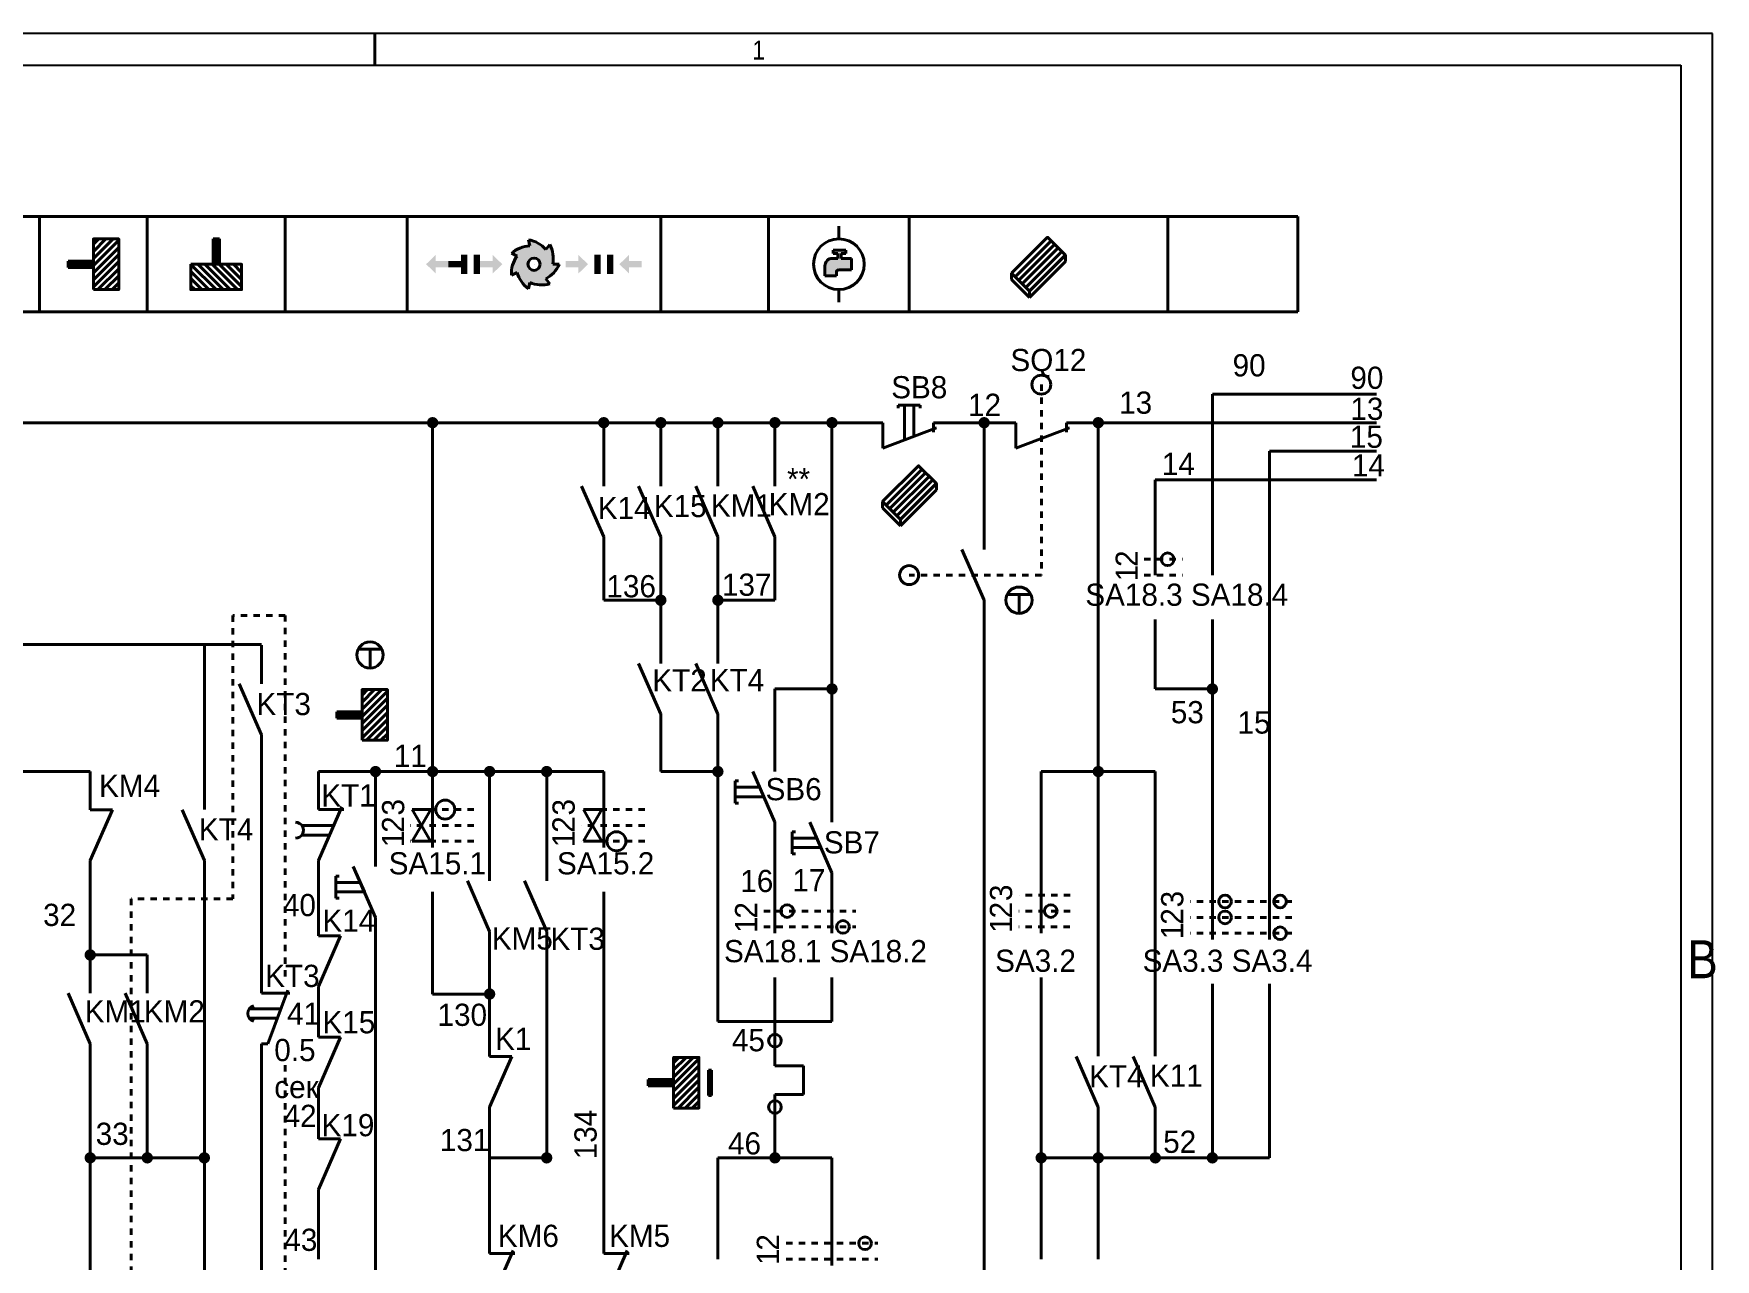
# Model space of a CAD drawing. Extents: x -8251 to 1289, y -86 to 2066.
# Drawn here: x 576.2 to 841.4, y 400.7 to 594 of the extents above; entities that cross this region are included whole.
import ezdxf

# ---------------------------------------------------------------- set-up
doc = ezdxf.new("R2010")
doc.units = 0
doc.linetypes.add('JIS_02_1.0', pattern=[2, 1, -1])
doc.layers.get('0').update_dxf_attribs({"linetype": 'CONTINUOUS', "lineweight": 40})
doc.layers.add('пунктир', color=4, linetype='JIS_02_1.0', lineweight=40)
doc.layers.add('Слой1', color=3, linetype='CONTINUOUS', lineweight=25)
doc.layers.add('РАМКА', color=7, linetype='CONTINUOUS')
doc.styles.get("Standard").update_dxf_attribs({"font": 'cad2win.shx', "height": 3.5})

# ---------------------------------------------------------------- blocks, each defined once
blk = doc.blocks.new('точка 1')
h = blk.add_hatch(color=256)
edge = h.paths.add_edge_path()
edge.add_arc((1197.56065667812, 573.1352004953301), 0.9, 0, 360)
blk = doc.blocks.new('Пила')
h = blk.add_hatch(color=256)
edge = h.paths.add_edge_path(flags=17)
edge.add_arc((494.3511161502673, 448.8028524964702), 0.9674708882245682, 0, 360)
edge = h.paths.add_edge_path()
edge.add_arc((495.5552096120228, 447.2916697226248), 4.783760255764959, 144.1773493807549, 182.5515782031616)
edge.add_line((490.7761922144123, 447.0787028285486), (491.6769090807793, 447.5131094659772))
edge.add_arc((496.2849175223894, 448.8032483352304), 4.785206380074778, 195.6410531593512, 233.9860473829083)
edge.add_line((493.4713011276573, 444.9326201067379), (493.6929741602497, 445.907741159029))
edge.add_arc((495.5598364525496, 450.3207962491475), 4.791683425147404, 247.0700962619123, 285.3084377893667)
edge.add_line((496.8249132061935, 445.6991287087221), (496.2016298098968, 446.4811247495693))
edge.add_arc((493.9196251875882, 450.6907025486079), 4.788328554140394, 298.4620422267776, 336.7801225045227)
edge.add_line((498.3200924949364, 448.8028524964702), (497.3200924949364, 448.8028524964706))
edge.add_arc((492.6045145296403, 449.6442555166602), 4.790055802302502, 349.8831526099592, 388.150318422627)
edge.add_line((496.8279683920728, 451.9041387129949), (496.203915229062, 451.1227568282955))
edge.add_arc((492.6057869926697, 447.9631210039026), 4.788509721020985, 41.2874416453598, 79.59623979025461)
edge.add_line((493.4705137703432, 452.67290581303), (493.6923851808653, 451.6978298789649))
edge.add_arc((493.9194728824406, 446.9177267094313), 4.785494241516985, 92.71989773915416, 131.0701490047999)
edge.add_line((490.7754866656566, 450.5255384844917), (491.6763812979498, 450.0915006272656))
for p, q in [((493.6923851808653, 451.6978298789649), (493.4705137703432, 452.67290581303)), ((496.203915229062, 451.1227568282955), (496.8279683920728, 451.9041387129949)), ((491.6763812979498, 450.0915006272656), (490.7754866656566, 450.5255384844917)), ((497.3200924949364, 448.8028524964706), (498.3200924949364, 448.8028524964702)), ((491.6769090807793, 447.5131094659772), (490.7761922144123, 447.0787028285486)), ((493.6929741602497, 445.907741159029), (493.4713011276573, 444.9326201067379)), ((496.2016298098968, 446.4811247495693), (496.8249132061935, 445.6991287087221))]:
    blk.add_line(p, q)
blk.add_circle((494.3511161502673, 448.8028524964702), 0.9674708882245682)
for centre, radius, start, end in [((493.9194728824406, 446.9177267094313), 4.785494241516985, 92.71989773915416, 131.0701490047999), ((492.6057869926697, 447.9631210039026), 4.788509721020985, 41.2874416453598, 79.59623979025461), ((492.6045145296403, 449.6442555166602), 4.790055802302502, 349.8831526099592, 28.15031842262698), ((495.5552096120228, 447.2916697226248), 4.783760255764959, 144.1773493807549, 182.5515782031616), ((493.9196251875882, 450.6907025486079), 4.788328554140394, 298.4620422267776, 336.7801225045227), ((496.2849175223894, 448.8032483352304), 4.785206380074778, 195.6410531593512, 233.9860473829083), ((495.5598364525496, 450.3207962491475), 4.791683425147404, 247.0700962619123, 285.3084377893667)]:
    blk.add_arc(centre, radius, start, end)

msp = doc.modelspace()

# ---------------------------------------------------------------- hatches: boundary and pattern name
h = msp.add_hatch()
h.set_pattern_fill('ANSI31', color=256, scale=0.25, angle=180, style=0)
h.set_pattern_definition([(225, (251.5099071480116, 108.8279763619901), (0.5612660075668219, -0.5612660075668222), [])])
h.paths.add_polyline_path([(585.5910487541005, 553.6308288584603), (585.5910487541005, 561.6308288584603), (589.5910487541005, 561.6308288584603), (589.5910487541005, 553.6308288584603)])
h = msp.add_hatch(color=256)
h.paths.add_polyline_path([(605.4664382561493, 557.6340150244068), (605.4664382561493, 561.6234913894335), (604.4714469598673, 561.6234913894335), (604.4714469598673, 557.6340150244068)])
edge = h.paths.add_edge_path()
edge.add_line((604.9674230041519, 557.6308288584603), (604.9674230041519, 561.6308288584603))
h = msp.add_hatch(color=256)
edge = h.paths.add_edge_path()
edge.add_line((702.271549706298, 559.826058420094), (704.268068498932, 559.8260584200941))
edge.add_line((704.268068498932, 559.8260584200941), (704.268068498932, 559.3299216700252))
edge.add_line((704.268068498932, 559.3299216700252), (703.5233452411214, 559.3299216700252))
edge.add_line((703.5233452411214, 559.3299216700252), (703.5233452411214, 558.5526372570499))
edge.add_line((703.5233452411214, 558.5526372570499), (705.1782663107081, 558.5526372570498))
edge.add_line((705.1782663107081, 558.5526372570498), (705.1782663107081, 556.7169207681943))
edge.add_line((705.1782663107081, 556.7169207681943), (703.1408339685597, 556.7169207681943))
edge.add_arc((703.1064726346924, 556.4056326176319), 0.3131788848976126, 83.70094520833996, 186.2990547918305)
edge.add_line((702.7951844841302, 556.3712712837637), (702.7951844841302, 555.7907918256644))
edge.add_line((702.7951844841302, 555.7907918256644), (700.9747763227263, 555.7907918256644))
edge.add_line((700.9747763227263, 555.7907918256644), (700.9747763227263, 557.3611728487916))
edge.add_arc((702.1662407309846, 557.3611728487916), 1.191464408258184, 90, 180.0000000000065, ccw=False)
edge.add_line((702.1662407309846, 558.55263725705), (703.0153992943963, 558.55263725705))
edge.add_line((703.0153992943963, 558.5526372570499), (703.0153992943963, 559.3299216700252))
edge.add_line((703.0153992943963, 559.3299216700252), (702.271549706298, 559.3299216700252))
edge.add_line((702.271549706298, 559.3299216700252), (702.271549706298, 559.826058420094))
edge = h.paths.add_edge_path(flags=17)
edge.add_line((705.1782663107081, 558.5526372570498), (705.1782663107081, 556.7169207681943))
h = msp.add_hatch()
h.set_pattern_fill('ANSI31', color=256, scale=0.25, style=0)
h.set_pattern_definition([(45, (342.5424645274975, 108.82797636199), (-0.561266007566822, 0.5612660075668221), [])])
h.paths.add_polyline_path([(730.4379733712885, 556.2166152960871), (736.094827620781, 561.8734695455795), (738.9232547455272, 559.0450424208333), (733.2664004960347, 553.388188171341)])
h = msp.add_hatch(color=256)
h.paths.add_polyline_path([(585.5872318216618, 557.1328597829478), (585.5872318216618, 558.1259883891612), (581.5945908694496, 558.1259883891612), (581.5945908694496, 557.1328597829477)])
edge = h.paths.add_edge_path()
edge.add_line((585.5910487541005, 557.6308288584603), (581.5910487541005, 557.6308288584603))
h = msp.add_hatch()
h.set_pattern_fill('ANSI31', color=256, scale=0.25, angle=90, style=0)
h.set_pattern_definition([(135, (334.6889856513764, 108.8279763619901), (-0.5612660075668221, -0.561266007566822), [])])
h.paths.add_polyline_path([(600.9674230041519, 557.6308288584603), (608.9674230041519, 557.6308288584603), (608.9674230041519, 553.6308288584603), (600.9674230041519, 553.6308288584603)])
for points in [[(641.5974808029453, 557.1308389455695), (639.5974808029453, 557.1308389455695), (639.5974808029453, 556.1675373095286), (638.0758187303184, 557.6308389455695), (639.5974808029453, 559.1054851331558), (639.5974808029453, 558.1308389455695), (641.5974808029453, 558.1308389455695)], [(641.5974808029453, 557.1308288584602), (643.5974808029453, 557.1308288584602), (643.5974808029453, 558.1308288584602), (641.5974808029453, 558.1308288584602)], [(643.5974808029453, 559.1106703025465), (643.5974808029453, 556.1106703025465), (644.5974808029453, 556.1106703025465), (644.5974808029453, 559.1106703025465)], [(645.5974808029453, 559.1106703025465), (645.5974808029453, 556.1106703025465), (646.5974808029453, 556.1106703025465), (646.5974808029453, 559.1106703025465)], [(646.5758187303184, 558.1308288584602), (648.5758187303184, 558.1308288584602), (648.5758187303184, 559.094130494501), (650.0974808029453, 557.6308288584602), (648.5758187303184, 556.1561826708738), (648.5758187303184, 557.1308288584602), (646.5758187303184, 557.1308288584602)], [(660.0974808029453, 558.1308288584602), (662.0974808029453, 558.1308288584602), (662.0974808029453, 559.094130494501), (663.6191428755722, 557.6308288584602), (662.0974808029453, 556.1561826708738), (662.0974808029453, 557.1308288584602), (660.0974808029453, 557.1308288584602)], [(664.594875032308, 559.1106703025465), (664.594875032308, 556.1106703025465), (665.594875032308, 556.1106703025465), (665.594875032308, 559.1106703025465)], [(666.5914325473425, 559.1106703025465), (666.5914325473425, 556.1106703025465), (667.5914325473425, 556.1106703025465), (667.5914325473425, 559.1106703025465)], [(672.0838605896893, 557.1296831281966), (670.0838605896893, 557.1296831281966), (670.0838605896893, 556.1663814921557), (668.5621985170624, 557.6296831281966), (670.0838605896893, 559.1043293157828), (670.0838605896893, 558.1296831281966), (672.0838605896893, 558.1296831281966)], [(683.0842746881151, 426.5131393755223), (683.0842746881151, 430.5131393755223), (682.6004635423867, 430.5131393755223), (682.6004635423867, 426.5131393755224)]]:
    msp.add_hatch(color=256).paths.add_polyline_path(points)
h = msp.add_hatch(color=256)
edge = h.paths.add_edge_path()
edge.add_arc((639.0974808029453, 532.6308288584602), 0.9, 0, 360)
h = msp.add_hatch(color=256)
edge = h.paths.add_edge_path()
edge.add_arc((666.0974808029453, 532.6308288584602), 0.9, 0, 360)
h = msp.add_hatch(color=256)
edge = h.paths.add_edge_path()
edge.add_arc((675.0974808029453, 532.6308288584602), 0.9, 0, 360)
h = msp.add_hatch(color=256)
edge = h.paths.add_edge_path()
edge.add_arc((684.0974808029453, 532.6308288584601), 0.9, 0, 360)
h = msp.add_hatch(color=256)
edge = h.paths.add_edge_path()
edge.add_arc((693.0974808029453, 532.6308288584601), 0.9, 0, 360)
h = msp.add_hatch(color=256)
edge = h.paths.add_edge_path()
edge.add_arc((702.0974808029453, 532.6308288584602), 0.9, 0, 360)
h = msp.add_hatch(color=256)
edge = h.paths.add_edge_path()
edge.add_arc((726.0974808029453, 532.6308288584602), 0.9, 0, 360)
h = msp.add_hatch(color=256)
edge = h.paths.add_edge_path()
edge.add_arc((744.0974808029453, 532.6308288584603), 0.9, 0, 360)
h = msp.add_hatch()
h.set_pattern_fill('ANSI31', color=256, scale=0.25, style=0)
h.set_pattern_definition([(45, (322.1934135664272, 72.8059407062791), (-0.561266007566822, 0.5612660075668221), [])])
h.paths.add_polyline_path([(710.0889224102182, 520.1945796403762), (715.7457766597106, 525.8514338898686), (718.5742037844568, 523.0230067651224), (712.9173495349644, 517.3661525156301)])
h = msp.add_hatch(color=256)
edge = h.paths.add_edge_path()
edge.add_arc((675.0974808029453, 504.6313754580274), 0.9, 0, 360)
h = msp.add_hatch(color=256)
edge = h.paths.add_edge_path()
edge.add_arc((684.0974808029453, 504.6313754580274), 0.9, 0, 360)
h = msp.add_hatch(color=256)
edge = h.paths.add_edge_path()
edge.add_arc((702.097480802945, 490.6319220575945), 0.9, 0, 360)
h = msp.add_hatch(color=256)
edge = h.paths.add_edge_path()
edge.add_arc((762.0974808029453, 490.6319220575942), 0.9, 0, 360)
h = msp.add_hatch()
h.set_pattern_fill('ANSI31', color=256, scale=0.25, angle=180, style=0)
h.set_pattern_definition([(225, (293.8907585514185, 37.72919361459947), (0.5612660075668219, -0.5612660075668222), [])])
h.paths.add_polyline_path([(627.9719001575074, 482.5320461110697), (627.9719001575074, 490.5320461110697), (631.9719001575074, 490.5320461110697), (631.9719001575074, 482.5320461110697)])
h = msp.add_hatch(color=256)
h.paths.add_polyline_path([(627.9680832250688, 486.0340770355572), (627.9680832250688, 487.0272056417706), (623.9754422728565, 487.0272056417706), (623.9754422728565, 486.0340770355571)])
edge = h.paths.add_edge_path()
edge.add_line((627.9719001575074, 486.5320461110697), (623.9719001575074, 486.5320461110697))
h = msp.add_hatch(color=256)
edge = h.paths.add_edge_path()
edge.add_arc((630.0974808029453, 477.6051699447781), 0.9, 0, 360)
h = msp.add_hatch(color=256)
edge = h.paths.add_edge_path()
edge.add_arc((639.0974808029453, 477.6051699447781), 0.9, 0, 360)
h = msp.add_hatch(color=256)
edge = h.paths.add_edge_path()
edge.add_arc((648.0974808029453, 477.6051699447781), 0.9, 0, 360)
h = msp.add_hatch(color=256)
edge = h.paths.add_edge_path()
edge.add_arc((657.0974808029453, 477.6051699447781), 0.9, 0, 360)
h = msp.add_hatch(color=256)
edge = h.paths.add_edge_path()
edge.add_arc((684.0974808029453, 477.6051699447781), 0.9, 0, 360)
h = msp.add_hatch(color=256)
edge = h.paths.add_edge_path()
edge.add_arc((744.0974808029453, 477.6051699447781), 0.9, 0, 360)
h = msp.add_hatch(color=256)
edge = h.paths.add_edge_path()
edge.add_arc((585.0974808029453, 448.6718685986181), 0.9, 0, 360)
h = msp.add_hatch(color=256)
edge = h.paths.add_edge_path()
edge.add_arc((648.0974808029453, 442.5098948859376), 0.9, 0, 360)
h = msp.add_hatch()
h.set_pattern_fill('ANSI31', color=256, scale=0.25, angle=180, style=0)
h.set_pattern_definition([(225, (343.0193219362978, -20.28971312094791), (0.5612660075668219, -0.5612660075668222), [])])
h.paths.add_polyline_path([(677.1004635423867, 424.5131393755223), (677.1004635423867, 432.5131393755223), (681.1004635423867, 432.5131393755223), (681.1004635423867, 424.5131393755223)])
h = msp.add_hatch(color=256)
h.paths.add_polyline_path([(677.096646609948, 428.0151703000098), (677.096646609948, 429.0082989062232), (673.1040056577358, 429.0082989062232), (673.1040056577358, 428.0151703000097)])
edge = h.paths.add_edge_path()
edge.add_line((677.1004635423867, 428.5131393755223), (673.1004635423867, 428.5131393755223))
h = msp.add_hatch(color=256)
edge = h.paths.add_edge_path()
edge.add_arc((585.0974808029453, 416.6718685986181), 0.9, 0, 360)
h = msp.add_hatch(color=256)
edge = h.paths.add_edge_path()
edge.add_arc((594.0974808029453, 416.6718685986181), 0.9, 0, 360)
h = msp.add_hatch(color=256)
edge = h.paths.add_edge_path()
edge.add_arc((603.0974808029453, 416.6718685986181), 0.9, 0, 360)
h = msp.add_hatch(color=256)
edge = h.paths.add_edge_path()
edge.add_arc((693.0974808029453, 416.6718685986178), 0.9, 0, 360)
h = msp.add_hatch(color=256)
edge = h.paths.add_edge_path()
edge.add_arc((735.0974808029453, 416.6718685986181), 0.9, 0, 360)
h = msp.add_hatch(color=256)
edge = h.paths.add_edge_path()
edge.add_arc((744.0974808029453, 416.6718685986181), 0.9, 0, 360)
h = msp.add_hatch(color=256)
edge = h.paths.add_edge_path()
edge.add_arc((753.0974808029453, 416.6718685986181), 0.9, 0, 360)
h = msp.add_hatch(color=256)
edge = h.paths.add_edge_path()
edge.add_arc((762.0974808029453, 416.6718685986181), 0.9, 0, 360)

# ---------------------------------------------------------------- linework, layer by layer
for p, q in [((629.9764723731944, 588.9755866874283), (629.9764723731944, 593.9755866874283)), ((405.0976033074264, 565.1308288584603), (775.5974808029455, 565.1308288584606)), ((577.0846167052557, 550.1308288584603), (577.0846167052557, 565.1308288584603)), ((594.0974808029453, 550.1308288584603), (594.0974808029453, 565.1308288584603)), ((615.8373652053585, 550.1308288584603), (615.8373652053585, 565.1308288584603)), ((635.0974808029453, 550.1308288584603), (635.0974808029453, 565.1308288584603)), ((675.0974808029453, 550.1308288584603), (675.0974808029453, 565.1308288584605)), ((692.0974808029453, 550.1308288584603), (692.0974808029453, 565.1308288584603)), ((714.2637473138705, 550.1308288584603), (714.2637473138705, 565.1308288584603)), ((755.0974808029453, 550.1308288584603), (755.0974808029453, 565.1308288584603)), ((775.5974808029455, 550.1308288584606), (775.5974808029455, 565.1308288584606)), ((703.1806140584076, 561.6308288584602), (703.1806140584076, 563.6308288584602)), ((585.5910487541005, 557.6308288584603), (585.5910487541005, 561.6308288584603)), ((585.5910487541005, 561.6308288584603), (589.5910487541005, 561.6308288584603)), ((589.5910487541005, 561.6308288584603), (589.5910487541005, 553.6308288584603)), ((605.4664382561493, 561.6234913894335), (604.4714469598673, 561.6234913894335)), ((604.4714469598673, 561.6234913894335), (604.4714469598673, 557.6340150244068)), ((605.4664382561493, 557.6340150244068), (605.4664382561493, 561.6234913894335)), ((704.268068498932, 559.8260584200941), (702.271549706298, 559.826058420094)), ((702.271549706298, 559.826058420094), (702.271549706298, 559.3299216700252)), ((702.271549706298, 559.826058420094), (704.268068498932, 559.8260584200941)), ((704.268068498932, 559.3299216700252), (704.268068498932, 559.8260584200941)), ((704.268068498932, 559.8260584200941), (704.268068498932, 559.3299216700252)), ((585.5872318216618, 558.1259883891612), (581.5945908694496, 558.1259883891612)), ((581.5945908694496, 558.1259883891612), (581.5945908694496, 557.1328597829477)), ((581.5945908694496, 557.1328597829477), (585.5872318216618, 557.1328597829478)), ((585.5872318216618, 557.1328597829478), (585.5872318216618, 558.1259883891612)), ((585.5910487541005, 557.6308288584603), (585.5910487541005, 558.1308288584603)), ((585.5910487541005, 553.6308288584603), (585.5910487541005, 557.6308288584603)), ((600.9674230041519, 557.6308288584603), (604.9674230041519, 557.6308288584603)), ((604.4714469598673, 557.6340150244068), (605.4664382561493, 557.6340150244068)), ((655.0974808029453, 557.6308288584602), (655.0974808029453, 557.6308288584602)), ((658.0664571476143, 557.6308288584606), (658.0664571476143, 557.6308288584606)), ((700.9747763227263, 555.7907918256644), (700.9747763227263, 557.3611728487916)), ((702.1662407309846, 558.55263725705), (703.0153992943963, 558.55263725705)), ((702.271549706298, 559.3299216700252), (703.0153992943963, 559.3299216700252)), ((703.0153992943963, 559.3299216700252), (703.0153992943963, 558.5526372570499)), ((703.5233452411214, 558.5526372570499), (703.5233452411214, 559.3299216700252)), ((703.5233452411214, 559.3299216700252), (704.268068498932, 559.3299216700252)), ((704.268068498932, 559.3299216700252), (703.5233452411214, 559.3299216700252)), ((703.5233452411214, 559.3299216700252), (703.5233452411214, 558.5526372570499)), ((705.1782663107081, 558.5526372570499), (703.5233452411214, 558.5526372570499)), ((703.5233452411214, 558.5526372570499), (705.1782663107081, 558.5526372570498)), ((705.1782663107081, 558.5526372570498), (705.1782663107081, 556.7169207681943)), ((705.1782663107081, 558.5526372570498), (705.1782663107081, 556.7169207681943)), ((738.9232547455272, 558.0450424208333), (733.26141386054, 552.388200604685)), ((738.9232547455272, 559.0450424208333), (738.9232547455272, 558.0450424208333)), ((702.7951844841302, 555.7907918256644), (700.9747763227263, 555.7907918256644)), ((702.7951844841302, 556.3712712837637), (702.7951844841302, 555.7907918256644)), ((705.1782663107081, 556.7169207681943), (703.1408339685597, 556.7169207681943)), ((730.4379733712885, 556.2166152960871), (730.4379733712885, 555.2166152960871)), ((733.26141386054, 552.388200604685), (730.4379733712885, 555.2166152960871)), ((589.5910487541005, 553.6308288584603), (585.5910487541005, 553.6308288584603)), ((703.1806140584076, 553.6308288584602), (703.1806140584076, 551.6308288584602)), ((733.2664004960347, 553.388188171341), (733.26141386054, 552.388200604685)), ((405.0976033074264, 550.1308288584603), (775.5974808029455, 550.1308288584603)), ((714.2637473138705, 550.1308288584603), (755.097480802945, 550.1308288584603)), ((762.0974808029453, 532.6308288584603), (762.0974808029453, 537.1308288584603)), ((762.0974808029453, 537.1308288584603), (788.0074607948608, 537.1308288584603)), ((713.5137473138705, 535.4096495341013), (712.5137473138705, 535.4096495341013)), ((712.5137473138705, 535.4096495341013), (712.5137473138705, 534.9096495341013)), ((713.5137473138705, 529.9119288000574), (713.5137473138705, 535.4096495341013)), ((713.5137473138705, 535.4096495341013), (715.0137473138705, 535.4096495341013)), ((715.0137473138705, 535.4096495341013), (715.0137473138705, 530.4744288000574)), ((715.0137473138705, 535.4096495341013), (716.0137473138705, 535.4096495341013)), ((716.0137473138705, 535.4096495341013), (716.0137473138705, 534.9096495341013)), ((552.8635210130342, 532.6308288584603), (639.0974808029453, 532.6308288584602)), ((639.0974808029453, 477.6051699447781), (639.0974808029453, 532.6308288584602)), ((639.0974808029453, 532.6308288584602), (710.0974808029453, 532.6308288584602)), ((666.0974808029453, 532.6308288584602), (666.0974808029453, 522.6313754580274)), ((666.0974808029453, 532.6308288584602), (693.0974808029453, 532.6308288584602)), ((675.0974808029453, 532.6308288584602), (675.0974808029453, 522.6313754580274)), ((684.0974808029453, 532.6308288584601), (684.0974808029453, 522.6313754580273)), ((693.0974808029453, 532.6308288584601), (693.0974808029453, 522.6313754580273)), ((693.0974808029453, 532.6308288584602), (702.0974808029453, 532.6308288584602)), ((693.0974808029453, 532.6308288584602), (702.0974808029453, 532.6308288584602)), ((702.097480802945, 469.605169944778), (702.097480802945, 532.6308288584602)), ((710.0974808029453, 532.6308288584602), (710.0974808029453, 528.6308288584602)), ((718.5656453917297, 531.8063905792544), (710.0974808029453, 528.6308288584604)), ((718.0974808029453, 532.6308288584602), (726.0974808029453, 532.6308288584602)), ((718.0974808029453, 532.6308288584602), (718.0974808029453, 531.1308288584602)), ((726.0974808029453, 532.6308288584602), (726.0974808029453, 512.6313754580274)), ((726.0974808029453, 532.6308288584602), (731.0983330711429, 532.6308288584602)), ((731.0983330711429, 532.6308288584602), (731.0983330711429, 528.6308288584602)), ((739.5664976599273, 531.8063905792544), (731.0983330711429, 528.6308288584604)), ((739.0983330711429, 532.6308288584602), (739.0983330711429, 531.1308288584602)), ((739.0983330711429, 532.6308288584602), (744.0974808029453, 532.6308288584603)), ((744.0974808029453, 443.7355095882398), (744.0974808029453, 532.6308288584603)), ((744.0974808029453, 532.6308288584603), (788.0074607948609, 532.6308288584613)), ((762.0974808029453, 532.6308288584607), (762.0974808029453, 523.6308288584607)), ((771.0974808029455, 532.6308288584603), (771.0974808029455, 532.6308288584605)), ((713.5137473138705, 529.8092137927407), (713.5137473138705, 529.8092137927407)), ((734.5145995820681, 529.8092137927407), (734.5145995820681, 529.8092137927407)), ((771.0974808029453, 451.1051699447785), (771.0974808029455, 528.1308288584603)), ((771.0974808029455, 528.1308288584603), (788.0074607948611, 528.1308288584603)), ((666.0974808029453, 514.6313754580274), (662.5974808029453, 522.6313754580274)), ((675.0974808029453, 514.6313754580274), (671.5974808029453, 522.6313754580274)), ((684.0974808029453, 514.6313754580273), (680.5974808029453, 522.6313754580273)), ((693.0974808029453, 514.6313754580273), (689.5974808029453, 522.6313754580273)), ((718.5742037844568, 523.0230067651224), (718.5742037844568, 522.0230067651224)), ((753.0974808029453, 523.6308288584607), (753.0974808029455, 508.5874585476732)), ((753.0974808029453, 523.6308288584607), (788.0074607948611, 523.6308288584613)), ((762.0974808029453, 523.6308288584607), (762.0974808029453, 508.5874585476731)), ((710.0889224102182, 520.1945796403762), (710.0889224102182, 519.1945796403762)), ((718.5742037844568, 522.0230067651224), (712.9123628994696, 516.3661649489742)), ((712.9123628994696, 516.3661649489742), (710.0889224102182, 519.1945796403762)), ((712.9173495349644, 517.3661525156301), (712.9123628994696, 516.3661649489742)), ((666.0974808029453, 504.6313754580274), (666.0974808029453, 514.6313754580274)), ((675.0974808029453, 504.6313754580274), (675.0974808029453, 514.6313754580274)), ((684.0974808029453, 504.6313754580273), (684.0974808029453, 514.6313754580273)), ((693.0974808029453, 504.6313754580273), (693.0974808029453, 514.6313754580273)), ((726.0974808029453, 504.6313754580274), (722.5974808029453, 512.6313754580274)), ((675.0974808029453, 504.6313754580274), (666.0974808029453, 504.6313754580274)), ((675.0974808029453, 504.6313754580274), (675.0974808029453, 494.6319220575946)), ((693.0974808029453, 504.6313754580273), (684.0974808029453, 504.6313754580273)), ((684.0974808029453, 504.6313754580274), (684.0974808029453, 494.6319220575946)), ((726.0974808029453, 494.6313754580274), (726.0974808029453, 504.6313754580274)), ((733.4590843596611, 505.5549443846662), (729.73962932422, 505.5549443846662)), ((731.5993568419406, 502.5549443846662), (731.5993568419406, 505.5549443846662)), ((731.5993568419406, 505.5549443846662), (733.4590843596611, 505.5549443846662)), ((753.0974808029455, 490.6319220575942), (753.0974808029455, 501.5874585476732)), ((762.0974808029453, 490.6319220575942), (762.0974808029453, 501.5874585476734)), ((531.0976033074264, 497.6308288584602), (612.0974808029455, 497.6308288584602)), ((603.0974808029453, 497.6308288584602), (603.0974808029453, 471.6051699447781)), ((612.0974808029453, 491.4186206828293), (612.0974808029453, 497.5629021062108)), ((631.0907033861909, 496.9116864123415), (627.3712483507497, 496.9116864123415)), ((629.2309758684703, 493.9116864123415), (629.2309758684703, 496.9116864123415)), ((629.2309758684703, 496.9116864123415), (631.0907033861909, 496.9116864123415)), ((675.0974808029455, 486.6319220575945), (671.5974808029455, 494.6319220575945)), ((684.0974808029455, 486.6319220575945), (680.5974808029455, 494.6319220575945)), ((726.0974808029453, 494.6313754580274), (726.0974808029453, 384.6265430958326)), ((612.0974808029453, 483.4186206828292), (608.5974808029453, 491.4186206828292)), ((627.9719001575074, 486.5320461110697), (627.9719001575074, 490.5320461110697)), ((627.9719001575074, 490.5320461110697), (631.9719001575074, 490.5320461110697)), ((631.9719001575074, 490.5320461110697), (631.9719001575074, 482.5320461110697)), ((693.0974808029453, 490.6319220575944), (702.097480802945, 490.6319220575945)), ((693.0974808029453, 490.6319220575944), (693.0974808029441, 477.605169944778)), ((753.0974808029455, 490.6319220575942), (762.0974808029453, 490.6319220575942)), ((762.0974808029453, 452.1051699447785), (762.0974808029453, 490.6319220575942)), ((627.9680832250688, 487.0272056417706), (623.9754422728565, 487.0272056417706)), ((623.9754422728565, 487.0272056417706), (623.9754422728565, 486.0340770355571)), ((623.9754422728565, 486.0340770355571), (627.9680832250688, 486.0340770355572)), ((627.9680832250688, 486.0340770355572), (627.9680832250688, 487.0272056417706)), ((627.9719001575074, 486.5320461110697), (627.9719001575074, 487.0320461110697)), ((627.9719001575074, 482.5320461110697), (627.9719001575074, 486.5320461110697)), ((675.0974808029453, 477.6051699447781), (675.0974808029455, 486.6319220575945)), ((684.0974808029453, 477.6051699447781), (684.0974808029455, 486.6319220575945)), ((612.0974808029453, 442.6718685986181), (612.0974808029453, 483.4186206828294)), ((631.9719001575074, 482.5320461110697), (627.9719001575074, 482.5320461110697)), ((531.0976033074264, 477.6051699447781), (585.0974808029453, 477.6051699447781)), ((585.0974808029453, 471.5795110310961), (585.0974808029453, 477.6051699447781)), ((621.0974808029453, 477.6051699447781), (621.0974808029453, 471.6051699447781)), ((621.0974808029453, 477.6051699447781), (630.0974808029453, 477.6051699447781)), ((630.0974808029453, 477.6051699447781), (639.0974808029453, 477.6051699447781)), ((630.0974808029453, 477.6051699447781), (630.0974808029453, 462.6051699447781)), ((639.0974808029453, 477.6051699447781), (648.0974808029453, 477.6051699447781)), ((639.0974808029453, 477.6051699447781), (639.0974808029453, 471.6051699447781)), ((648.0974808029453, 477.6051699447781), (657.0974808029453, 477.6051699447781)), ((648.0974808029453, 477.6051699447784), (648.0974808029453, 460.3479217807504)), ((657.0974808029453, 477.6051699447781), (666.0974808029453, 477.6051699447781)), ((657.0974808029453, 477.6051699447781), (657.0974808029453, 460.3479217807502)), ((666.0974808029453, 477.6051699447781), (666.0974808029453, 471.6051699447781)), ((675.0974808029453, 477.6051699447781), (684.0974808029453, 477.6051699447781)), ((684.0974808029453, 477.6051699447781), (684.097480802945, 438.1885192716981)), ((693.0974808029453, 469.605169944778), (689.5974808029453, 477.605169944778)), ((689.5974808029453, 477.605169944778), (691.3410427309311, 473.6198855379535)), ((753.0974808029453, 477.6051699447781), (735.0974808029453, 477.6051699447781)), ((735.0974808029453, 477.6051699447781), (735.0974808029453, 458.105169944778)), ((753.0974808029453, 477.6051699447781), (753.0974808029453, 443.7355095882398)), ((686.8410427309311, 475.1198855379535), (686.8410427309311, 476.1198855379535)), ((686.8410427309311, 476.1198855379535), (687.3410427309311, 476.1198855379535)), ((686.8410427309311, 473.6198855379535), (686.8410427309311, 475.1198855379535)), ((686.8410427309311, 475.1198855379535), (690.6847927309311, 475.1198855379535)), ((702.097480802945, 469.605169944778), (702.097480802945, 475.605169944778)), ((691.3410427309311, 473.6198855379535), (686.8410427309311, 473.6198855379535)), ((686.8410427309311, 473.6198855379535), (686.8410427309311, 472.6198855379535)), ((686.8410427309311, 472.6198855379535), (687.3410427309311, 472.6198855379535)), ((691.3410427309311, 473.6198855379535), (691.3410427309311, 473.6198855379535)), ((588.5974808029453, 471.5795110310961), (585.0974808029453, 471.5795110310961)), ((585.0974808029453, 463.5795110310961), (588.5974808029453, 471.5795110310961)), ((603.0974808029453, 463.5795110310961), (599.5974808029453, 471.5795110310961)), ((621.0974808029453, 463.5795110310961), (624.7978902199552, 472.0375896985472)), ((621.0974808029453, 471.6051699447781), (625.0974808029453, 471.6051699447781)), ((624.5974808029453, 471.5795110310961), (624.5974808029453, 471.5795110310961)), ((638.7974808029453, 471.6051699447781), (635.8974808029452, 471.6051699447781)), ((635.8974808029452, 471.6051699447781), (637.3405364073369, 469.1051699447781)), ((637.3405364073369, 469.1051699447781), (638.7974808029453, 471.6051699447781)), ((639.0974808029453, 471.6051699447781), (639.0974808029453, 465.6051699447781)), ((665.7974808029453, 471.6051699447781), (662.8974808029452, 471.6051699447781)), ((662.8974808029452, 471.6051699447781), (664.3405364073369, 469.1051699447781)), ((664.3405364073369, 469.1051699447781), (665.7974808029453, 471.6051699447781)), ((666.0974808029453, 471.6051699447781), (666.0974808029453, 465.6051699447781)), ((693.0974808029453, 469.605169944778), (693.0974808029453, 452.1051699447779)), ((702.097480802945, 461.605169944778), (698.597480802945, 469.605169944778)), ((698.597480802945, 469.605169944778), (700.3410427309309, 465.6198855379535)), ((618.3474808029453, 469.0795110310961), (623.5037308029453, 469.0795110310961)), ((622.8474808029453, 467.5795110310961), (618.3474808029453, 467.5795110310961)), ((622.8474808029453, 467.5795110310961), (622.8474808029453, 467.5795110310961)), ((637.3405364073369, 469.1051699447781), (635.8835920117285, 466.6051699447781)), ((637.3405364073369, 469.1051699447781), (638.7835920117286, 466.6051699447781)), ((664.3405364073369, 469.1051699447781), (662.8835920117285, 466.6051699447781)), ((664.3405364073369, 469.1051699447781), (665.7835920117286, 466.6051699447781)), ((695.8410427309309, 467.1198855379535), (695.8410427309309, 468.1198855379535)), ((695.8410427309309, 468.1198855379535), (696.3410427309309, 468.1198855379535)), ((695.8410427309309, 465.6198855379535), (695.8410427309309, 467.1198855379535)), ((695.8410427309309, 467.1198855379535), (699.6847927309309, 467.1198855379535)), ((635.8835920117285, 466.6051699447781), (638.7835920117286, 466.6051699447781)), ((662.8835920117285, 466.6051699447781), (665.7835920117286, 466.6051699447781)), ((700.3410427309309, 465.6198855379535), (695.8410427309309, 465.6198855379535)), ((695.8410427309309, 465.6198855379535), (695.8410427309309, 464.6198855379535)), ((695.8410427309309, 464.6198855379535), (696.3410427309309, 464.6198855379535)), ((700.3410427309309, 465.6198855379535), (700.3410427309309, 465.6198855379535)), ((585.0974808029453, 457.5795110310961), (585.0974808029453, 463.5795110310961)), ((603.0974808029453, 463.5795110310961), (603.0974808029453, 416.6718685986181)), ((621.0974808029453, 451.6901840854542), (621.0974808029453, 463.5795110310961)), ((630.0974808029453, 454.6051699447781), (626.5974808029453, 462.6051699447781)), ((626.5974808029453, 462.6051699447781), (628.3410427309311, 458.6198855379536)), ((702.097480802945, 461.605169944778), (702.097480802945, 452.1051699447779)), ((623.8410427309311, 460.1198855379536), (623.8410427309311, 461.1198855379536)), ((623.8410427309311, 461.1198855379536), (624.3410427309311, 461.1198855379536)), ((623.8410427309311, 458.6198855379536), (623.8410427309311, 460.1198855379536)), ((623.8410427309311, 460.1198855379536), (627.6847927309311, 460.1198855379536)), ((648.0974808029453, 452.3479217807504), (644.5974808029453, 460.3479217807504)), ((657.0974808029453, 452.3479217807502), (653.5974808029453, 460.3479217807502)), ((585.0974808029453, 457.5795110310961), (585.0974808029453, 448.6718685986181)), ((628.3410427309311, 458.6198855379536), (623.8410427309311, 458.6198855379536)), ((623.8410427309311, 458.6198855379536), (623.8410427309311, 457.6198855379536)), ((623.8410427309311, 457.6198855379536), (624.3410427309311, 457.6198855379536)), ((628.3410427309311, 458.6198855379536), (628.3410427309311, 458.6198855379536)), ((639.0974808029453, 442.5098948859376), (639.0974808029453, 458.6051699447781)), ((666.0974808029453, 401.6083009079615), (666.0974808029453, 458.6051699447781)), ((735.0974808029453, 458.105169944778), (735.0974808029453, 452.105169944778)), ((762.0974808029453, 458.1051699447785), (762.0974808029453, 451.1051699447785)), ((762.0974808029453, 454.6051699447787), (762.0974808029453, 457.1051699447787)), ((630.0974808029453, 454.6051699447781), (630.0974808029453, 384.6265430958325)), ((762.0974808029453, 452.1051699447787), (762.0974808029453, 454.6051699447787)), ((624.5974808029453, 451.6901840854542), (621.0974808029453, 451.6901840854542)), ((621.0974808029453, 443.6901840854542), (624.5974808029453, 451.6901840854542)), ((648.0974808029453, 452.3479217807504), (648.0974808029453, 432.6718679911246)), ((648.0974808029453, 444.3479217807502), (648.0974808029453, 452.3479217807502)), ((657.0974808029453, 452.3479217807502), (657.0974808029453, 416.6718685986181)), ((762.0974808029453, 452.1051699447785), (762.0974808029453, 452.1051699447787)), ((585.0974808029453, 448.6718685986181), (585.0974808029453, 442.6718685986181)), ((585.0974808029453, 448.6718685986181), (594.0974808029453, 448.6718685986181)), ((594.0974808029453, 448.6718685986181), (594.0974808029453, 442.6718685986181)), ((613.0974808029453, 434.646209684936), (616.2725501429456, 443.1402175349805)), ((621.0974808029453, 435.6901840854542), (621.0974808029453, 443.6901840854542)), ((693.0974808029453, 435.1718685986178), (693.0974808029455, 445.105169944778)), ((702.097480802945, 445.1051699447779), (702.097480802945, 438.1885192716981)), ((735.0974808029453, 445.105169944778), (735.0974808029453, 411.6901840854543)), ((744.0974808029453, 443.7355095882398), (744.0974808029453, 432.7338769644384)), ((753.0974808029453, 443.7355095882398), (753.0974808029453, 432.7338769644384)), ((762.0974808029453, 416.6718685986181), (762.0974808029453, 444.1051699447785)), ((771.0974808029453, 416.6718685986181), (771.0974808029453, 444.1051699447785)), ((585.0974808029453, 434.646209684936), (581.5974808029453, 442.646209684936)), ((594.0974808029453, 434.646209684936), (590.5974808029453, 442.646209684936)), ((612.0974808029453, 442.6718685986181), (616.5974808029453, 442.6718685986181)), ((648.0974808029453, 442.5098948859376), (639.0974808029453, 442.5098948859376)), ((610.1946774628211, 440.1865841917935), (615.1684787981674, 440.1865841917935)), ((614.6946774628211, 438.6865841917935), (610.1946774628211, 438.6865841917935)), ((684.097480802945, 438.1885192716981), (702.097480802945, 438.1885192716981)), ((624.5974808029453, 435.6901840854542), (621.0974808029453, 435.6901840854542)), ((621.0974808029453, 427.6901840854542), (624.5974808029453, 435.6901840854542)), ((693.0974808029453, 431.1718685986178), (693.0974808029453, 435.1718685986178)), ((585.0974808029453, 434.646209684936), (585.0974808029453, 428.646209684936)), ((594.0974808029453, 434.646209684936), (594.0974808029453, 428.646209684936)), ((612.0974808029453, 367.5629021062108), (612.0974808029453, 434.646209684936)), ((612.0974808029453, 434.646209684936), (613.0974808029453, 434.646209684936)), ((651.597480546757, 432.6718679911246), (648.097480546757, 432.6718679911246)), ((648.097480546757, 424.6718679911246), (651.597480546757, 432.6718679911246)), ((677.1004635423867, 428.5131393755223), (677.1004635423867, 432.5131393755223)), ((677.1004635423867, 432.5131393755223), (681.1004635423867, 432.5131393755223)), ((681.1004635423867, 432.5131393755223), (681.1004635423867, 424.5131393755223)), ((744.0974808029453, 424.6718685986181), (740.5974808029453, 432.6718685986181)), ((753.0974808029453, 424.6718685986181), (749.5974808029453, 432.6718685986181)), ((682.6004635423867, 430.5131393755223), (683.0842746881151, 430.5131393755223)), ((682.6004635423867, 430.5131393755223), (682.6004635423867, 426.5131393755224)), ((683.0842746881151, 426.5131393755223), (683.0842746881151, 430.5131393755223)), ((697.5974808029453, 431.1718685986178), (693.0974808029453, 431.1718685986178)), ((697.5974808029453, 426.6718685986178), (697.5974808029453, 431.1718685986178)), ((585.0974808029453, 428.646209684936), (585.0974808029453, 416.6718685986181)), ((594.0974808029453, 428.646209684936), (594.0974808029453, 416.6718685986181)), ((621.0974808029453, 419.6901840854542), (621.0974808029453, 427.6901840854542)), ((677.096646609948, 429.0082989062232), (673.1040056577358, 429.0082989062232)), ((673.1040056577358, 429.0082989062232), (673.1040056577358, 428.0151703000097)), ((673.1040056577358, 428.0151703000097), (677.096646609948, 428.0151703000098)), ((677.096646609948, 428.0151703000098), (677.096646609948, 429.0082989062232)), ((677.1004635423867, 428.5131393755223), (677.1004635423867, 429.0131393755223)), ((677.1004635423867, 424.5131393755223), (677.1004635423867, 428.5131393755223)), ((648.097480546757, 416.6718679911246), (648.097480546757, 424.6718679911246)), ((681.1004635423867, 424.5131393755223), (677.1004635423867, 424.5131393755223)), ((682.6004635423867, 426.5131393755224), (683.0842746881151, 426.5131393755223)), ((693.0974808029453, 422.6718685986178), (693.0974808029453, 426.6718685986178)), ((693.0974808029453, 426.6718685986178), (697.5974808029453, 426.6718685986178)), ((744.0974808029453, 416.6718685986181), (744.0974808029453, 424.6718685986181)), ((753.0974808029453, 416.6718685986181), (753.0974808029453, 424.6718685986181)), ((693.0974808029453, 416.6718685986178), (693.0974808029453, 422.6718685986178)), ((624.5974808029453, 419.6901840854542), (621.0974808029453, 419.6901840854542)), ((621.0974808029453, 411.6901840854542), (624.5974808029453, 419.6901840854542)), ((585.0974808029453, 416.6718685986181), (603.0974808029453, 416.6718685986181)), ((585.0974808029453, 416.6718685986181), (585.0974808029453, 407.6249104720312)), ((603.0974808029453, 416.6718685986181), (603.0974808029453, 407.6249104720312)), ((648.0974808029453, 416.6718685986181), (657.0974808029453, 416.6718685986181)), ((648.097480546757, 416.6718685986181), (648.0974808029453, 401.6083009079615)), ((702.0974808029453, 416.6718685986178), (684.0974808029453, 416.6718685986177)), ((684.0974808029453, 416.6718685986177), (684.0974808029453, 406.1893677735535)), ((702.0974808029455, 399.6885514616529), (702.0974808029453, 416.6718685986178)), ((735.0974808029453, 416.6718685986181), (771.0974808029453, 416.6718685986181)), ((744.0974808029453, 416.6718685986181), (744.0974808029453, 400.688551461653)), ((771.0974808029453, 416.6718685986181), (762.0974808029453, 416.6718685986181)), ((621.0974808029453, 403.6901840854542), (621.0974808029453, 411.6901840854542)), ((621.0974808029453, 411.6901840854542), (621.0974808029453, 400.6885514616529)), ((684.0974808029453, 411.6901840854542), (684.0974808029453, 400.6885514616529)), ((735.0974808029453, 411.6901840854543), (735.0974808029453, 400.688551461653)), ((585.0974808029453, 407.6249104720312), (585.0974808029453, 401.6249104720312)), ((585.0974808029453, 396.6639918388698), (585.0974808029453, 407.6249104720312)), ((585.0974808029453, 407.6249104720312), (585.0974808029453, 403.6249104720312)), ((603.0974808029453, 407.6249104720312), (603.0974808029453, 401.6249104720312)), ((603.0974808029453, 396.6639918388698), (603.0974808029453, 407.6249104720312)), ((603.0974808029453, 407.6249104720312), (603.0974808029453, 403.6249104720312)), ((585.0974808029453, 403.6249104720312), (585.0974808029453, 398.6249104720312)), ((648.0974808029453, 393.5826419942795), (651.7978902199552, 402.0407206617306)), ((648.0974808029453, 401.6083009079615), (652.0974808029453, 401.6083009079615)), ((666.0974808029453, 393.5826419942795), (669.7978902199552, 402.0407206617306)), ((666.0974808029453, 401.6083009079615), (670.0974808029453, 401.6083009079615))]:
    msp.add_line(p, q)
for points in [[(585.5910487541005, 553.6308288584603), (585.5910487541005, 561.6308288584603), (589.5910487541005, 561.6308288584603), (589.5910487541005, 553.6308288584603)], [(730.4379733712885, 556.2166152960871), (736.094827620781, 561.8734695455795), (738.9232547455272, 559.0450424208333), (733.2664004960347, 553.388188171341)], [(600.9674230041519, 557.6308288584603), (608.9674230041519, 557.6308288584603), (608.9674230041519, 553.6308288584603), (600.9674230041519, 553.6308288584603)], [(710.0889224102182, 520.1945796403762), (715.7457766597106, 525.8514338898686), (718.5742037844568, 523.0230067651224), (712.9173495349644, 517.3661525156301)], [(627.9719001575074, 482.5320461110697), (627.9719001575074, 490.5320461110697), (631.9719001575074, 490.5320461110697), (631.9719001575074, 482.5320461110697)], [(677.1004635423867, 424.5131393755223), (677.1004635423867, 432.5131393755223), (681.1004635423867, 432.5131393755223), (681.1004635423867, 424.5131393755223)]]:
    msp.add_lwpolyline(points, close=True)
at = {"const_width": 1}
for points in [[(604.9674230041519, 557.6308288584603), (604.9674230041519, 561.6308288584603)], [(585.5910487541005, 557.6308288584603), (581.5910487541005, 557.6308288584603)], [(627.9719001575074, 486.5320461110697), (623.9719001575074, 486.5320461110697)], [(677.1004635423867, 428.5131393755223), (673.1004635423867, 428.5131393755223)]]:
    msp.add_lwpolyline(points, dxfattribs=at)
for centre, radius in [((703.1806140584076, 557.6308288584602), 4), ((735.1207792789721, 538.6308288584602), 1.5), ((755.0297000812927, 511.0874585476734), 1), ((714.2637473138705, 508.5874585476731), 1.5), ((731.5993568419406, 504.6313754580274), 2.076431073361164), ((629.2309758684703, 495.9881174857027), 2.076431073361164), ((641.0974808029453, 471.6051699447781), 1.5), ((668.0974808029453, 466.6051699447782), 1.5), ((695.0297000812927, 455.605169944778), 1), ((736.6154003265012, 455.605169944778), 1), ((764.0974808029453, 457.1051699447785), 1), ((772.7888903172759, 457.1051699447788), 1), ((703.834615542879, 453.1051699447779), 1), ((764.0974808029453, 454.6051699447787), 1), ((772.7888903172759, 452.1051699447785), 1), ((693.0974808029453, 435.1718685986178), 1), ((693.0974808029453, 424.6718685986178), 1), ((707.3225563931571, 403.188551461653), 1)]:
    msp.add_circle(centre, radius)
for centre, radius, start, end in [((702.1662407309846, 557.3611728487916), 1.191464408258184, 90, 180.0000000000065), ((703.1064726346924, 556.4056326176319), 0.3131788848976126, 83.70094520833996, 186.2990547918305), ((617.4780565064214, 468.3426101160129), 1.262118810779145, 269.9936652888869, 90.00633471111313), ((611.1996407618233, 439.438263899924), 1.255588141609674, 103.4963930555255, 257.1769602247653)]:
    msp.add_arc(centre, radius, start, end)
at = {"layer": 'пунктир'}
for p, q in [((735.1207792789721, 538.6308288584602), (735.1207792789721, 508.5874585476731)), ((751.3595399526673, 511.0874585476734), (757.4628329743437, 511.0874585476734)), ((735.1207792789721, 508.5874585476731), (714.2637473138705, 508.5874585476731)), ((751.3595399526673, 508.5874585476732), (757.4628329743437, 508.5874585476732)), ((607.5974808029455, 502.201074335304), (607.5974808029455, 457.5123666847579)), ((615.8373652053585, 502.201074335304), (607.5974808029455, 502.201074335304)), ((615.8373652053585, 445.2947911678817), (615.8373652053585, 502.201074335304)), ((645.5974808029453, 471.6051699447781), (635.5974808029453, 471.6051699447781)), ((672.5974808029453, 471.6051699447781), (662.5974808029453, 471.6051699447781)), ((645.5974808029453, 469.1051699447781), (635.5835920117286, 469.1051699447781)), ((672.5974808029453, 469.1051699447781), (662.5835920117286, 469.1051699447781)), ((645.5974808029453, 466.6051699447781), (635.5835920117286, 466.6051699447781)), ((672.5974808029453, 466.6051699447781), (662.5835920117286, 466.6051699447781)), ((607.5974808029455, 457.5123666847579), (591.5708672938883, 457.5123666847579)), ((591.5708672938883, 457.5123666847579), (591.5708672938883, 352.2719872744493)), ((739.6472086412737, 458.1051699447781), (731.5974808029453, 458.105169944778)), ((774.6442378948452, 457.1051699447788), (758.5974808029453, 457.1051699447787)), ((691.3595399526673, 455.605169944778), (705.8595399526673, 455.605169944778)), ((739.6472086412737, 455.605169944778), (731.5835920117286, 455.605169944778)), ((774.6442378948452, 454.6051699447786), (758.5835920117286, 454.6051699447787)), ((691.3595399526673, 453.1051699447779), (705.8595399526673, 453.1051699447779)), ((739.5974808029453, 453.105169944778), (731.5835920117286, 453.105169944778)), ((774.6442378948452, 452.1051699447785), (758.5835920117286, 452.1051699447785)), ((615.8373652053585, 352.2719872744493), (615.8373652053585, 432.0500217573754)), ((694.8474808029455, 403.188551461653), (709.3474808029455, 403.188551461653)), ((694.8474808029455, 400.6885514616529), (709.3474808029455, 400.6885514616529))]:
    msp.add_line(p, q, dxfattribs=at)
at = {"layer": 'РАМКА'}
for p, q in [((20, 589), (836, 589)), ((836, 589), (836, 5))]:
    msp.add_line(p, q, dxfattribs=at)
at = {"layer": 'Слой1'}
for p, q in [((841, 594), (0, 594)), ((841, 0), (841, 594))]:
    msp.add_line(p, q, dxfattribs=at)

# ---------------------------------------------------------------- block references
for name, p in [('Пила', (160.746364652678, 108.82797636199)), ('точка 1', (-540.463175875175, -156.463331896712))]:
    msp.add_blockref(name, p)

# ---------------------------------------------------------------- texts
at = {"width": 0.9}
for s, height, p in [('1', 3, (689.541239073226, 589.910997900054)), ('В', 6, (836.9999993205711, 444.9999995473813))]:
    msp.add_text(s, height=height, dxfattribs=at).set_placement(p)
msp.add_text('**', height=3.5).set_placement((695, 521.9934992082128))
msp.add_text('134', height=3.5, rotation=90.0000000000005).set_placement((664.9717330144989, 416.4468350823959))
at = {"char_height": 3.5, "attachment_point": 1}
for s, insert, width in [('SQ12', (730.2475239571256, 544.2650251615454), 8.12757404730553), ('90', (765.2908418301656, 543.4331471320367), 8.12757404730553), ('90', (783.868977032711, 541.4671411103536), 8.12757404730553), ('SB8', (711.4385286587938, 539.9759462623407), 8.12757404730553), ('12', (723.5570760492471, 537.2006644510758), 8.12757404730553), ('13', (747.3906401043303, 537.5465548583545), 8.12757404730553), ('13', (783.868977032711, 536.5746183043184), 8.12757404730553), ('15', (783.7874073907133, 532.165947075825), 8.12757404730553), ('14', (754.1213721266092, 527.8776812252089), 8.12757404730553), ('14', (784.1137697918393, 527.6457618400311), 8.12757404730553), ('K14', (665.1669134865613, 520.9199073842509), 8.12757404730553), ('K15', (674.0033524636626, 521.2352803173477), 8.12757404730553), ('KM1', (682.9975802922352, 521.3141253028904), 8.12757404730553), ('KM2', (692.1137136434779, 521.533438983891), 8.12757404730553), ('136', (666.517465691765, 508.5875325273942), 8.12757404730553), ('137', (684.7426234328857, 508.8240604749521), 8.12757404730553), ('SA18.3 SA18.4', (742.0554460956816, 507.2497541186185), 36.74187066317415), ('KT2', (673.7630018651223, 493.7373468965986), 8.12757404730553), ('KT4', (682.8299492279409, 493.7753009900035), 8.12757404730553), ('KT3', (611.322436471896, 490.0069326269207), 8.12757404730553), ('53', (755.5418730010504, 488.7197807032161), 8.12757404730553), ('15', (766.0607034786942, 487.0912031473944), 8.12757404730553), ('11', (632.9799186159951, 481.8284738369133), 8.12757404730553), ('KM4', (586.4899818489564, 477.1111269755328), 8.12757404730553), ('KT1', (621.5483200671758, 475.5899142955683), 8.12757404730553), ('SB6', (691.6232579985233, 476.5758305726737), 8.12757404730553), ('KT4', (602.2463490158941, 470.2402865824955), 8.12757404730553), ('SB7', (700.8095531624665, 468.1890973809087), 8.12757404730553), ('SA15.1', (632.1791135518604, 464.8803975965252), 8.12757404730553), ('SA15.2', (658.7150232645715, 464.8821218268065), 8.12757404730553), ('16', (687.6327610187861, 462.0969432140847), 8.12757404730553), ('17', (695.8542434931612, 462.2094947989217), 8.12757404730553), ('32', (577.669754312851, 456.7447501827875), 8.12757404730553), ('40', (615.4877988558007, 458.2909782199747), 8.12757404730553), ('K14', (621.7315106042286, 455.8280274070834), 8.12757404730553), ('KM5', (648.4393393261823, 453.0292862512891), 8.12757404730553), ('KT3', (657.6882485166832, 452.9798302802708), 8.12757404730553), ('SA18.1 SA18.2', (685.067541834617, 451.027686192978), 33.08608414659454), ('SA3.2', (727.8296997461682, 449.5118074123827), 8.12757404730553), ('SA3.3 SA3.4', (751.0929796606804, 449.5118074123827), 29.81928444898756), ('KT3', (612.6959705574925, 447.1249680492181), 8.12757404730553), ('KM1', (584.2335573904791, 441.5258245889438), 8.12757404730553), ('KM2', (593.5520391146936, 441.5258245889438), 8.12757404730553), ('41', (616.1501358964458, 441.1616965914465), 8.12757404730553), ('130', (639.8806137428062, 440.9843952531712), 8.12757404730553), ('K15', (621.7332533654796, 439.8119186613579), 8.12757404730553), ('0.5\\Pсек', (614.131241020096, 435.4291215381625), 8.12757404730553), ('K1', (648.958632027822, 437.1928198719444), 8.12757404730553), ('45', (686.3085132244203, 436.980998882698), 8.12757404730553), ('KT4', (742.6631055692822, 431.2766773752163), 8.12757404730553), ('K11', (752.2535959651384, 431.3904835828999), 8.12757404730553), ('42', (615.594859563206, 425.0405289526401), 8.12757404730553), ('33', (585.9592044760473, 422.2116768485052), 8.12757404730553), ('K19', (621.5887546357869, 423.5795942418863), 8.12757404730553), ('131', (640.251132307653, 421.2246741661394), 8.12757404730553), ('46', (685.6969043278393, 420.7044332374506), 8.12757404730553), ('52', (754.341561861175, 420.957691825997), 8.12757404730553), ('KM6', (649.3957641936111, 406.1221271072681), 8.12757404730553), ('KM5', (666.9410820544624, 406.1221271072681), 8.12757404730553), ('43', (615.7197114807993, 405.4932596708111), 8.12757404730553)]:
    msp.add_mtext(s, dxfattribs=dict(at, insert=insert, width=width))
at = {"char_height": 3.5, "width": 8.12757404730553, "attachment_point": 1, "rotation": 90}
for s, insert in [('2', (746.8344878562259, 509.8793181241822)), ('1', (746.8344878562259, 507.6132597263154)), ('3', (631.1266902474624, 470.6729129525454)), ('3', (658.0114907325085, 470.6735858229007)), ('2', (631.1128014562457, 467.9389713504122)), ('2', (657.9976019412918, 467.9396442207675)), ('1', (631.1128014562457, 465.6729129525454)), ('1', (657.9976019412918, 465.6735858229007)), ('3', (727.0114907325085, 457.1735858229006)), ('2', (686.800944345425, 454.4083896197692)), ('2', (726.9976019412918, 454.4396442207674)), ('3', (754.0114907325085, 456.173585822901)), ('1', (686.800944345425, 452.1423312219024)), ('1', (726.9976019412918, 452.1735858229006)), ('2', (753.9976019412918, 453.4396442207678)), ('1', (753.9976019412918, 451.173585822901)), ('2', (690.2364659003381, 402.0330724443821)), ('1', (690.2364659003381, 399.7670140465153))]:
    msp.add_mtext(s, dxfattribs=dict(at, insert=insert))

doc.saveas('drawing.dxf')
